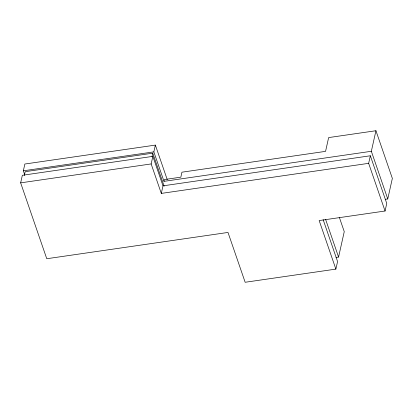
<?xml version="1.0" encoding="UTF-8"?>
<svg xmlns="http://www.w3.org/2000/svg" width="413" height="413" viewBox="0 0 413 413"><rect width="100%" height="100%" fill="white"/><g stroke="black" fill="none" stroke-linecap="round" stroke-linejoin="round"><path stroke-width="0.62" d="M375.938 130.73L371.344 151.282L163.997 181.353L164.389 179.557L180.837 177.172L181.947 172.19L325.563 151.364L328.64 137.586L375.938 130.73L392.35 178.401L387.755 198.958L385.221 199.324M323.157 219.675L337.571 261.543L335.877 269.116L245.152 282.27L227.997 232.442L46.767 258.729L20.65 182.856L22.343 175.288L152.846 156.362L162.996 185.84L161.302 193.408L368.649 163.336L370.342 155.768L162.996 185.84M24.599 174.446L23.345 170.806L24.857 164.023L155.365 145.097L167.265 179.691M24.321 175.597L25.198 171.674L152.769 153.171L164.142 186.217M152.015 156.532L152.769 153.171M161.302 193.408L151.158 163.93L152.846 156.362M163.997 181.353L153.848 151.876L155.365 145.097M336.037 257.428L338.572 257.062L344.256 231.636L339.45 217.682M335.877 269.116L319.166 220.568L385.061 211.012L386.754 203.439L370.342 155.768M23.345 170.806L153.848 151.876M20.65 182.856L151.158 163.93M371.344 151.282L387.755 198.958M368.649 163.336L385.061 211.012M325.62 219.437L338.572 257.062"/></g></svg>
